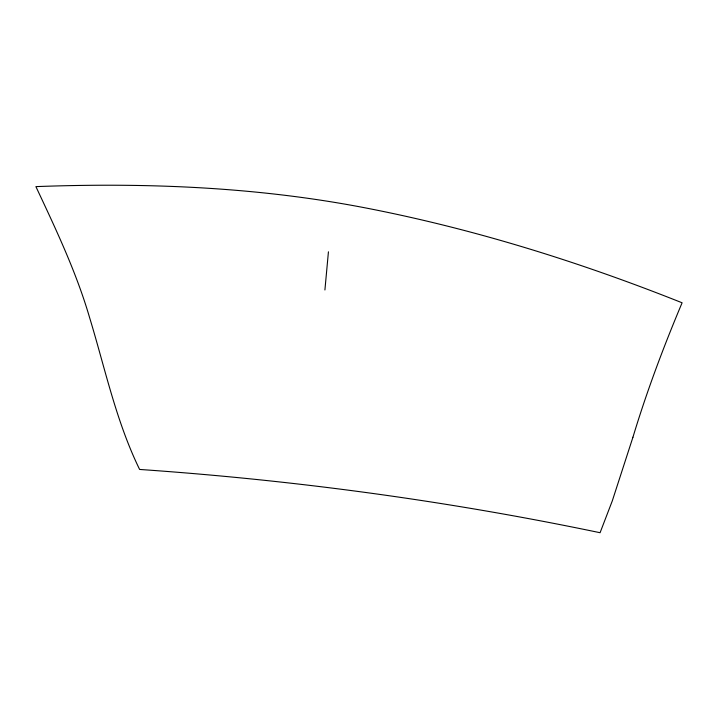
<?xml version="1.0" encoding="UTF-8"?>
<svg xmlns="http://www.w3.org/2000/svg" width="718" height="718" viewBox="0 0 718 718"><rect width="100%" height="100%" fill="white"/><g stroke="black" fill="none" stroke-linecap="round" stroke-linejoin="round"><path stroke-width="1.08" d="M324.913 289.973L328.431 251.812M632.935 437.226L612.274 500.94L600.077 532.72C448.31 500.993 294.281 480.136 139.615 469.446C116.074 421.278 105.106 368.496 89.57 317.509C76.296 272.104 55.941 229.311 35.9 186.617C147.378 182.444 259.638 187.039 369.294 208.651C476.33 229.679 580.844 262.429 682.1 302.79C663.567 346.785 646.739 391.507 632.935 437.226"/></g></svg>
